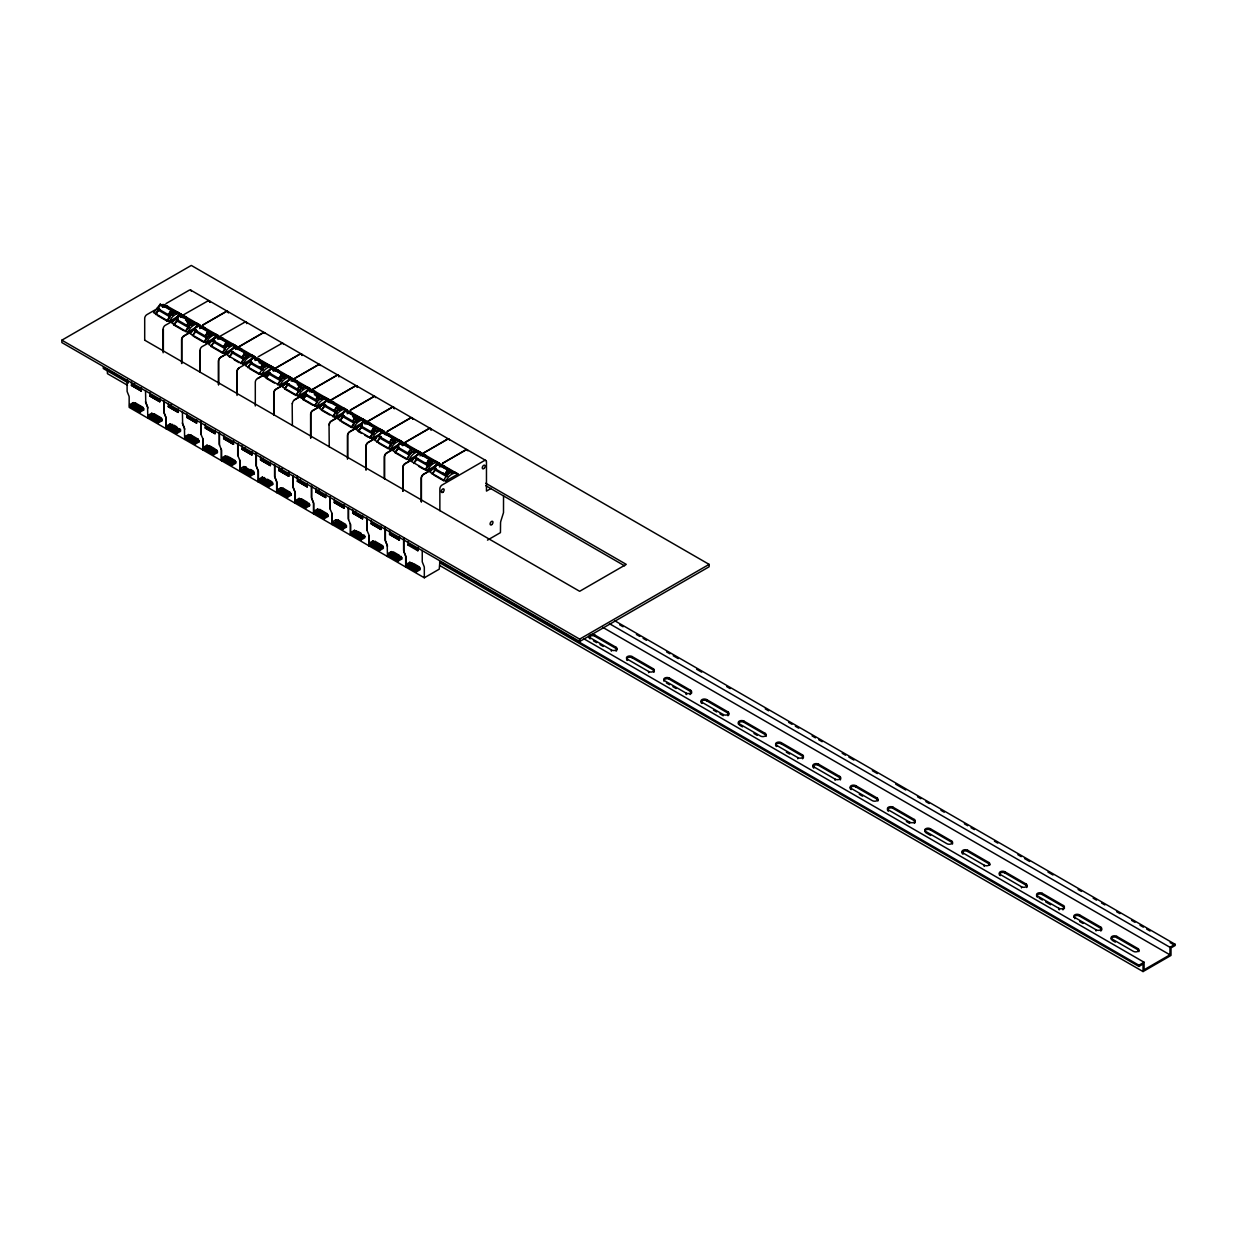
<?xml version="1.0" encoding="UTF-8"?>
<svg xmlns="http://www.w3.org/2000/svg" width="1237" height="1237" viewBox="0 0 1237 1237"><rect width="100%" height="100%" fill="white"/><g stroke="black" fill="none" stroke-linecap="round" stroke-linejoin="round"><path stroke-width="1.5" d="M503.536 495.589L503.505 512.644L500.892 520.947A11.489 6.633 -60 0 0 500.552 522.648L500.444 532.637L487.486 540.121M191.72 324.759L189.663 321.156L178.685 314.816L175.592 318.868L177.355 321.156L188.364 327.465A10.267 5.922 -60 0 1 189.354 326.46M194.023 329.521L205.002 335.861L206.765 338.149L195.786 331.81L194.023 329.521L197.116 325.455L208.094 331.794L210.213 334.407L209.873 335.536M228.582 346.051L226.526 342.433L215.547 336.093L212.455 340.16L214.217 342.448L225.227 348.757M247.013 356.689L244.957 353.086L233.979 346.747L230.886 350.798L232.664 353.086L243.658 359.395A10.267 5.922 -60 0 1 246.751 356.828L248.003 356.426M283.891 377.981L281.835 374.363L270.857 368.023L267.764 372.09L269.527 374.378L280.505 380.718A10.267 5.922 -60 0 1 281.526 379.666M302.323 388.619L300.266 385.001L289.288 378.677L286.195 382.728L287.958 385.016L298.937 391.356A10.267 5.922 -60 0 1 299.957 390.32M320.754 399.257L318.698 395.654L307.719 389.315L304.627 393.381L306.389 395.654L317.368 401.994L315.605 399.706L304.627 393.381M357.632 420.549L355.56 416.931L344.582 410.591L341.489 414.658L343.267 416.946L354.277 423.255L352.468 420.997L341.489 414.658M376.063 431.187L373.991 427.585L363.029 421.245L359.921 425.312L361.699 427.585L372.677 433.924A10.267 5.922 -60 0 1 373.698 432.888M378.367 435.95L389.346 442.289L391.108 444.578L380.13 438.238L378.367 435.95L381.46 431.883L392.438 438.223L394.557 440.836L394.216 441.965A10.267 5.922 -60 0 0 392.129 443.526M412.926 452.479L410.87 448.861L399.891 442.521L396.799 446.588L398.561 448.876L409.571 455.185L407.777 452.928L396.799 446.588M431.419 462.128L431.079 463.257A10.267 5.922 -60 0 0 428.002 465.823L417.008 459.515L415.23 457.226L418.322 453.175L429.301 459.515L431.419 462.128L428.28 460.319M157.238 315.389L166.995 321.017L169.933 316.827L168.124 314.569L157.145 308.229L160.238 304.163L171.216 310.502L173.35 313.131L173.01 314.244A10.267 5.922 -60 0 0 171.958 314.956M169.067 321.558L171.85 317.476A11.442 6.602 -60 0 1 175.283 314.615L176.458 314.028A11.442 6.602 -60 0 1 181.499 314.384L169.067 321.558L153.543 312.59L160.083 305.477L158.15 307.905L159.14 309.126M187.498 332.196L190.282 328.114A11.442 6.602 -60 0 1 193.714 325.254L194.889 324.666A11.442 6.602 -60 0 1 199.93 325.022L187.498 332.196L171.974 323.228L174.757 319.146L179.365 315.698A11.442 6.602 -60 0 1 184.406 316.053L199.93 325.022M205.945 342.835L208.728 338.752A11.442 6.602 -60 0 1 212.161 335.892L213.336 335.32A11.442 6.602 -60 0 1 218.361 335.66L205.945 342.835L190.405 333.866L193.188 329.784L197.796 326.352A11.442 6.602 -60 0 1 202.837 326.692L218.361 335.66M223.449 351.617L222.304 352.947L225.088 348.2A11.442 6.602 -60 0 1 228.52 345.339L229.695 344.767A11.442 6.602 -60 0 1 234.736 345.108L234.736 345.772M224.376 353.488L227.16 349.406A11.442 6.602 -60 0 1 230.592 346.53L231.767 345.958A11.442 6.602 -60 0 1 236.808 346.314L224.376 353.488L208.837 344.52L211.62 340.438L216.228 336.99A11.442 6.602 -60 0 1 221.268 337.345L236.808 346.314M242.808 364.126L245.591 360.044A11.442 6.602 -60 0 1 249.024 357.184L250.199 356.596A11.442 6.602 -60 0 1 255.239 356.952L242.808 364.126L227.268 355.158L230.051 351.076L234.659 347.628A11.442 6.602 -60 0 1 239.7 347.984L255.239 356.952M260.327 372.909L259.167 374.239L261.95 369.492A11.442 6.602 -60 0 1 265.383 366.631L266.558 366.044A11.442 6.602 -60 0 1 271.599 366.399L271.599 367.064M261.239 374.765L264.022 370.683A11.442 6.602 -60 0 1 267.455 367.822L268.63 367.25A11.442 6.602 -60 0 1 273.671 367.59L261.239 374.765L245.715 365.796L248.498 361.714L253.106 358.282A11.442 6.602 -60 0 1 258.131 358.622L273.671 367.59M270.687 369.337L271.537 368.92A11.442 6.602 -60 0 1 276.562 369.275L292.102 378.244L279.67 385.418L264.146 376.45L270.362 369.492M270.099 372.43L266.218 377.641L270.331 373.218M279.67 385.418L282.453 381.321A11.442 6.602 -60 0 1 285.886 378.46L287.061 377.888A11.442 6.602 -60 0 1 292.102 378.244M308.461 387.691A11.442 6.602 -60 0 0 303.436 387.336L302.261 387.908A11.442 6.602 -60 0 0 298.828 390.768L296.045 394.866L297.406 393.799M298.117 396.056L300.9 391.974A11.442 6.602 -60 0 1 304.317 389.114L305.508 388.526A11.442 6.602 -60 0 1 310.533 388.882L298.117 396.056L282.577 387.088L285.36 383.006L289.968 379.558A11.442 6.602 -60 0 1 295.009 379.914L310.533 388.882M308.4 390.196A11.442 6.602 -60 0 1 313.44 390.552L328.98 399.52L316.548 406.695L301.008 397.726L307.565 390.614L305.632 393.057L306.606 394.278M316.548 406.695L319.332 402.613A11.442 6.602 -60 0 1 322.764 399.752L323.939 399.164A11.442 6.602 -60 0 1 328.98 399.52M334.284 415.091L332.908 416.142L335.691 412.06A11.442 6.602 -60 0 1 339.124 409.2L340.299 408.612A11.442 6.602 -60 0 1 345.339 408.968L345.339 409.633M334.98 417.348L337.763 413.251A11.442 6.602 -60 0 1 341.196 410.39L342.371 409.818A11.442 6.602 -60 0 1 347.411 410.174L334.98 417.348L319.44 408.38L322.223 404.283L326.831 400.85A11.442 6.602 -60 0 1 331.872 401.205L347.411 410.174M341.582 421.817L351.339 427.461L354.447 423.41M353.411 427.987L356.194 423.904A11.442 6.602 -60 0 1 359.627 421.044L360.802 420.456A11.442 6.602 -60 0 1 365.843 420.812L353.411 427.987L337.887 419.018L344.427 411.906L342.494 414.333L343.484 415.555M371.842 438.625L374.625 434.543A11.442 6.602 -60 0 1 378.058 431.682L379.233 431.094A11.442 6.602 -60 0 1 384.274 431.45L371.842 438.625L356.318 429.656L359.101 425.574L363.709 422.126A11.442 6.602 -60 0 1 368.734 422.482L384.274 431.45M390.289 449.263L393.072 445.181A11.442 6.602 -60 0 1 396.489 442.32L397.68 441.748A11.442 6.602 -60 0 1 402.705 442.088L390.289 449.263L374.749 440.295L377.532 436.213L382.14 432.78A11.442 6.602 -60 0 1 387.181 433.12L402.705 442.088M408.72 459.917L411.504 455.834A11.442 6.602 -60 0 1 414.936 452.958L416.111 452.386A11.442 6.602 -60 0 1 421.137 452.742L408.72 459.917L393.18 450.948L395.964 446.866L400.572 443.418A11.442 6.602 -60 0 1 405.612 443.774L421.137 452.742M427.152 470.555L429.935 466.473A11.442 6.602 -60 0 1 433.367 463.612L434.543 463.025A11.442 6.602 -60 0 1 439.583 463.38L427.152 470.555L411.612 461.587L414.395 457.504L419.003 454.056A11.442 6.602 -60 0 1 424.044 454.412L439.583 463.38M444.671 479.337L443.511 480.667L446.294 475.92A11.442 6.602 -60 0 1 449.727 473.06L450.902 472.472A11.442 6.602 -60 0 1 455.943 472.828L455.943 473.493M445.583 481.193L448.366 477.111A11.442 6.602 -60 0 1 451.799 474.25L452.974 473.678A11.442 6.602 -60 0 1 458.015 474.018L445.583 481.193L430.043 472.225L432.826 468.143L437.434 464.71A11.442 6.602 -60 0 1 442.475 465.05L458.015 474.018M177.2 313.255L167.443 307.611L168.031 306.606A11.442 6.602 -60 0 0 163.006 306.25M195.632 323.893L185.875 318.265L186.478 317.244A11.442 6.602 -60 0 0 181.437 316.904L180.587 317.306M197.271 324.836L197.858 323.831A11.442 6.602 -60 0 0 192.817 323.475L191.642 324.063A11.442 6.602 -60 0 0 188.225 326.924L185.442 331.671M214.078 334.547L204.306 328.903L204.909 327.898A11.442 6.602 -60 0 0 199.868 327.542M215.702 335.474L216.289 334.469A11.442 6.602 -60 0 0 211.264 334.114L210.089 334.701A11.442 6.602 -60 0 0 206.656 337.562L203.873 342.309L194.101 336.665M230.886 344.242L222.737 339.541L223.34 338.536A11.442 6.602 -60 0 0 218.3 338.18M234.133 346.128L234.736 345.108M250.941 355.823L241.184 350.195L241.772 349.174A11.442 6.602 -60 0 0 236.731 348.834L235.556 349.406M269.372 366.461L259.615 360.833L260.203 359.828A11.442 6.602 -60 0 0 255.178 359.472M287.804 377.115L278.047 371.471L278.634 370.466A11.442 6.602 -60 0 0 273.609 370.11L272.758 370.528M277.598 384.877L280.382 380.13A11.442 6.602 -60 0 1 283.814 377.27L284.989 376.697A11.442 6.602 -60 0 1 290.03 377.038L288.886 377.702M306.25 387.753L296.478 382.109L297.081 381.104A11.442 6.602 -60 0 0 292.04 380.749L291.205 381.166M310.472 391.402A11.442 6.602 -60 0 1 315.512 391.758L314.909 392.763L323.058 397.464M326.305 399.335L326.908 398.329A11.442 6.602 -60 0 0 321.867 397.974L320.692 398.561A11.442 6.602 -60 0 0 317.26 401.422L314.476 406.169M343.113 409.045L333.341 403.401L333.944 402.396A11.442 6.602 -60 0 0 328.903 402.04L328.068 402.458M344.736 409.973L345.339 408.968M361.544 419.683L351.787 414.039L352.375 413.034A11.442 6.602 -60 0 0 347.334 412.679M379.975 430.321L370.219 424.693L370.806 423.672A11.442 6.602 -60 0 0 365.781 423.332L364.93 423.734M369.77 438.099L372.553 433.352A11.442 6.602 -60 0 1 375.986 430.491L377.161 429.904A11.442 6.602 -60 0 1 382.202 430.26L380.826 430.785A10.267 5.922 -60 0 0 379.991 430.522M398.422 440.975L388.65 435.331L389.253 434.326A11.442 6.602 -60 0 0 384.212 433.971M400.046 441.903L400.633 440.898A11.442 6.602 -60 0 0 395.608 440.542L394.417 441.13A11.442 6.602 -60 0 0 391 443.99L388.217 448.737L378.445 443.109M415.215 450.67L407.081 445.969L407.684 444.964A11.442 6.602 -60 0 0 402.643 444.609M418.477 452.556L419.08 451.536A11.442 6.602 -60 0 0 414.039 451.196L412.864 451.768A11.442 6.602 -60 0 0 409.432 454.628L406.648 459.375L408.859 456.422M435.285 462.251L425.513 456.623L426.116 455.603A11.442 6.602 -60 0 0 421.075 455.262L419.9 455.834M425.08 470.029L427.863 465.282A11.442 6.602 -60 0 1 431.296 462.406L432.471 461.834A11.442 6.602 -60 0 1 437.511 462.19L436.135 462.715M453.716 472.89L443.959 467.261L444.547 466.256A11.442 6.602 -60 0 0 439.506 465.901M223.681 351.231L225.443 348.865M242.112 361.869L243.875 359.519M389.578 447.021L391.34 444.655M426.456 468.297L428.218 465.947A10.267 5.922 -60 0 1 431.296 463.365M168.124 314.569L171.216 310.502M178.453 316.1L176.582 318.558L177.571 319.764M188.333 327.496L186.571 325.207L189.663 321.156M205.002 335.861L208.094 331.794M213.46 339.835L215.331 337.376M225.196 348.788L223.433 346.499L226.526 342.433M243.643 359.426L241.864 357.137L244.957 353.086M263.094 369.028A10.267 5.922 -60 0 0 262.105 370.033L251.096 363.74L249.317 361.451L252.41 357.385L263.388 363.724L265.522 366.338L259.028 362.611M250.322 361.127L252.193 358.668M262.074 370.064L260.296 367.791L263.388 363.724M280.536 380.671L278.727 378.429L281.835 374.363M298.967 391.325L297.174 389.067L300.266 385.001M315.605 399.706L318.698 395.654M318.481 396.938L316.61 399.396L317.693 400.773L320.027 398.855L314.337 394.541M336.82 411.596A10.267 5.922 -60 0 0 335.83 412.601L324.836 406.308L323.058 404.02L326.151 399.953L337.129 406.293L339.247 408.906L338.923 410.035M325.934 401.236L324.063 403.695L325.053 404.916M335.815 412.648L334.036 410.359L337.129 406.293M352.468 420.997L355.56 416.931M362.797 422.528L360.926 424.987L361.915 426.193M372.708 433.893L370.899 431.636L373.991 427.585M389.346 442.289L392.438 438.223M397.804 446.263L399.675 443.805M407.777 452.928L410.87 448.861M428.002 465.823L426.208 463.566L429.301 459.515M433.661 467.88L444.64 474.219L446.418 476.492L435.439 470.168L433.661 467.88L436.754 463.813L447.732 470.153L449.851 472.766L446.727 470.957M434.666 467.555L436.537 465.097M444.64 474.219L447.732 470.153M158.738 310.363L155.615 313.781L159.496 308.57M169.902 316.858L158.954 310.487A10.267 5.922 -60 0 1 159.944 309.482M177.386 321.125L174.046 324.419L177.927 319.223M195.786 331.81L195.817 331.763A10.267 5.922 -60 0 1 196.807 330.758M206.996 338.227L204.461 341.969M232.123 352.267L229.34 357.014L233.468 351.926M251.096 363.74L251.126 363.693A10.267 5.922 -60 0 1 252.116 362.688M262.275 370.188L262.306 370.157A10.267 5.922 -60 0 1 263.295 369.152M269.527 374.378L269.558 374.347A10.267 5.922 -60 0 1 270.547 373.327M287.432 384.197L284.649 388.944L296.045 395.531L297.189 394.201L296.633 395.175M287.958 385.016L287.989 384.985A10.267 5.922 -60 0 1 288.979 383.98M298.256 392.577L299.168 391.433A10.267 5.922 -60 0 1 300.158 390.428M305.864 394.835L303.08 399.597L312.853 405.226M306.219 395.5L303.08 399.597M317.584 402.118L314.476 405.504L315.621 405.504M324.295 405.489L321.512 410.236L329.66 414.936M324.836 406.308L324.852 406.262A10.267 5.922 -60 0 1 325.841 405.257M335.119 413.854L336.016 412.756M342.726 416.127L339.943 420.874L344.072 415.787M343.267 416.946L343.298 416.915A10.267 5.922 -60 0 1 344.288 415.91M361.513 427.43L358.39 430.847L362.271 425.652M380.13 438.238L380.161 438.192A10.267 5.922 -60 0 1 381.151 437.187M398.391 448.722L395.252 452.139L399.134 446.928M416.467 458.695L413.684 463.442L417.812 458.355M435.439 470.168L435.47 470.122A10.267 5.922 -60 0 1 436.46 469.117M446.619 476.616L446.65 476.585A10.267 5.922 -60 0 1 447.639 475.58M196.358 329.862L192.477 335.737L196.606 330.635M214.79 340.5L210.909 346.375L222.304 352.947M215.037 341.288L210.909 346.375M243.967 358.189L246.287 356.287L244.74 354.37L242.869 356.813L243.967 358.189L241.2 356.596M251.668 361.792L247.787 367.667L251.9 362.565M262.399 368.842L264.733 366.925L263.172 365.008L261.301 367.466L262.399 368.842L258.255 366.446M280.83 379.481L283.165 377.563L281.603 375.646L279.732 378.105L280.83 379.481L278.062 377.888M288.778 383.857L284.649 388.944M325.64 405.148L321.512 410.236M336.124 411.411L338.459 409.493L336.912 407.576L335.041 410.035L336.124 411.411L333.371 409.818M380.702 436.29L376.821 442.166L380.95 437.063M428.296 464.633L430.631 462.715L429.084 460.798L427.213 463.241L428.296 464.633L425.543 463.025M436.012 468.22L432.115 474.096L436.244 468.993M446.743 475.271L449.062 473.354L447.516 471.436L445.645 473.895L446.743 475.271L442.599 472.874M172.561 313.719L170.227 315.621L169.129 314.244L171 311.786L172.561 313.719L169.794 312.111M190.993 324.357L188.658 326.274L187.56 324.898L189.431 322.44L190.993 324.357L186.849 321.96M209.424 334.995L207.089 336.912L205.991 335.536L207.862 333.078L209.424 334.995L206.656 333.402M227.855 345.633L225.521 347.551L224.438 346.174L226.309 343.716L227.855 345.633L225.103 344.041M301.596 388.217L299.261 390.119L298.163 388.743L300.034 386.284L301.596 388.217L298.828 386.624M356.905 420.147L354.571 422.049L353.473 420.673L355.344 418.214L356.905 420.147L354.138 418.539M375.337 430.785L373.002 432.703L371.904 431.326L373.775 428.868L375.337 430.785L372.569 429.193M393.768 441.423L391.433 443.341L390.335 441.965L392.206 439.506L393.768 441.423L391 439.831M61.85 340.175L191.302 265.429L709.126 564.381L709.126 566.778L579.658 641.524L61.85 342.556L61.85 340.175L579.658 639.127L709.126 564.381M156.419 309.126L146.878 314.646A3.077 1.778 -60 0 0 144.698 318.404L144.698 340.283M165.959 303.622L189.122 290.247A3.077 1.778 -60 0 1 191.287 291.19M166.995 321.017L169.778 316.27A11.442 6.602 -60 0 1 173.211 313.409L174.386 312.837A11.442 6.602 -60 0 1 179.427 313.177L166.887 307.271M178.236 318.048L165.31 325.285A3.077 1.778 -60 0 0 163.129 329.042L163.129 352.761M181.22 316.1L207.77 301.008A3.077 1.778 -60 0 1 209.95 302.261M174.046 325.084L175.19 323.754L174.046 325.084L183.803 330.727M196.235 323.553L185.318 317.909M193.281 330.418L183.741 335.923A3.077 1.778 -60 0 0 181.576 339.696L181.576 363.4M202.837 324.898L226 311.523A3.077 1.778 -60 0 1 228.149 312.466M191.905 331.454L183.957 336.047A3.077 1.778 -60 0 0 181.777 339.804L181.777 363.523M203.038 325.022L226.201 311.647A3.077 1.778 -60 0 1 228.381 312.899M214.666 334.191L203.749 328.563M131.493 382.094L131.493 385.434L134.601 383.64M213.522 340.252L202.172 346.561A3.077 1.778 -60 0 0 200.007 350.334L200.007 372.213M218.083 337.392L244.632 322.285A3.077 1.778 -60 0 1 246.812 323.553M231.474 343.901L222.181 339.201M129.684 404.685L133.302 402.597L143.662 408.566L143.662 410.004L140.044 412.107L129.684 406.123L129.684 404.685L140.044 410.669L143.662 408.566M129.684 406.123L132.096 404.731M132.374 404.808L135.482 403.015L142.935 407.313L139.827 409.107L132.374 404.808L132.374 406.246L135.482 404.453L142.935 408.751M230.159 351.695L220.619 357.215A3.077 1.778 -60 0 0 218.439 360.972L218.439 384.692M236.514 348.03L262.863 332.815A3.077 1.778 -60 0 1 264.965 333.464A3.077 1.778 -60 0 0 263.079 332.939L236.731 348.154M228.768 352.746L220.82 357.323A3.077 1.778 -60 0 0 218.64 361.096L218.64 384.8M251.544 355.483L240.627 349.839M148.115 415.323L151.749 413.235L162.093 419.219L162.093 420.657L158.475 422.745L148.115 416.761L148.115 415.323L158.475 421.307L162.093 419.219M153.914 413.653L150.806 415.446L158.274 419.76L161.367 417.967L153.914 413.653L153.914 415.091L159.882 418.539M168.371 403.386L168.371 406.726L171.479 404.932M248.792 362.456L239.05 367.853A3.077 1.778 -60 0 0 236.87 371.626L236.87 393.505M258.131 356.828L281.51 343.577M259.059 361.158L260.203 360.493L269.975 366.121M166.547 425.976L170.18 423.874L180.54 429.857L180.54 431.296L176.906 433.383L166.547 427.414L166.547 425.976L176.906 431.945L180.54 429.857M172.345 425.729L169.253 427.523L169.253 426.085L172.345 424.291L172.345 425.729L178.314 429.177M267.022 372.986L257.482 378.491A3.077 1.778 -60 0 0 255.301 382.264L255.301 405.968M273.392 369.306L299.741 354.107A3.077 1.778 -60 0 1 301.905 355.359M257.683 378.615L267.238 373.11M273.593 369.43L299.942 354.215A3.077 1.778 -60 0 1 302.122 355.483M264.146 376.45L267.254 374.656M266.805 377.965L267.362 376.976L266.218 378.306L274.351 383.006M288.407 376.775L277.49 371.131M179.813 428.605L176.705 430.399L169.253 426.085M184.993 436.615L188.612 434.527L198.971 440.496L198.971 441.934L195.338 444.037L184.993 438.053L184.993 436.615L195.338 442.599L198.971 440.496M198.245 440.681L190.792 436.383L187.684 438.176L187.684 436.738L190.792 434.945L198.245 439.243L197.518 441.099M287.046 382.712L275.913 389.145A3.077 1.778 -60 0 0 273.733 392.902L273.733 414.797M291.824 379.96L318.172 364.745A3.077 1.778 -60 0 1 320.275 365.394M285.67 383.748L276.129 389.253A3.077 1.778 -60 0 0 273.949 393.026L273.949 414.905M292.025 380.068L318.373 364.869A3.077 1.778 -60 0 1 320.476 365.518M306.838 387.413L295.921 381.769M198.245 439.243L195.137 441.037L187.684 436.738M203.425 447.253L207.043 445.165L217.403 451.149L217.403 452.572L213.785 454.675L203.425 448.691L203.425 447.253L213.785 453.237L217.403 451.149M206.115 448.815L206.115 447.377L208.496 446M208.496 447.438L215.192 450.469M294.344 399.783L305.477 393.351M310.255 390.598L336.603 375.383A3.077 1.778 -60 0 1 338.783 376.636M305.694 393.474L294.561 399.907A3.077 1.778 -60 0 0 292.38 403.664M310.456 390.722L336.804 375.507A3.077 1.778 -60 0 1 338.984 376.759M301.008 397.726L304.116 395.933M325.269 398.051L314.136 392.284A10.267 5.922 -60 0 0 311.384 392.083M216.676 449.881L213.568 451.675L206.115 447.377M221.856 457.906L225.474 455.804L235.834 461.788L235.834 463.226L232.216 465.313L221.856 459.329L221.856 457.906L232.216 463.875L235.834 461.788M221.856 459.329L224.268 457.937M227.654 457.659L224.546 459.453L224.546 458.015L227.654 456.221L227.654 457.659L235.107 461.973M251.946 451.629L251.946 454.984L242.096 449.294L244.941 447.655M323.924 404.004L312.775 410.421A3.077 1.778 -60 0 0 310.611 414.194L310.611 437.898M328.686 401.236L355.034 386.037A3.077 1.778 -60 0 1 357.215 387.289M324.125 404.112L312.992 410.545A3.077 1.778 -60 0 0 310.812 414.318L310.812 438.022M328.903 401.36L355.251 386.145A3.077 1.778 -60 0 1 357.416 387.413M343.716 408.689L332.799 403.061M224.546 458.015L231.999 462.329L234.381 460.953M240.287 468.545L243.921 466.457L254.265 472.426L254.265 473.864L250.647 475.951L240.287 469.983L240.287 468.545L250.647 474.529L254.265 472.426M245.359 468.73L253.539 472.611M270.377 462.267L270.377 465.622L260.543 459.948L263.388 458.293M340.763 415.555L331.222 421.075A3.077 1.778 -60 0 0 329.042 424.832L329.243 446.835M350.303 410.05L373.466 396.675A3.077 1.778 -60 0 1 375.631 397.618M340.964 415.678L331.423 421.183A3.077 1.778 -60 0 0 329.243 424.956M350.519 410.174L373.682 396.799M351.339 427.461L354.122 422.698A11.442 6.602 -60 0 1 357.555 419.838L358.73 419.266A11.442 6.602 -60 0 1 363.771 419.621L351.231 413.699M258.719 479.183L262.352 477.095L272.697 483.079L272.697 484.502L269.078 486.605L258.719 480.621L258.719 479.183L269.078 485.167L272.697 483.079M271.985 483.25L264.517 478.951L261.409 480.745L261.409 479.307L263.79 477.93M278.974 467.23L278.974 470.586L282.082 468.792M362.379 424.368L349.654 431.713A3.077 1.778 -60 0 0 347.473 435.47L347.473 459.19M365.564 422.528L391.913 407.313A3.077 1.778 -60 0 1 393.783 407.483M360.988 425.404L349.855 431.837A3.077 1.778 -60 0 0 347.69 435.594L347.69 457.489M365.765 422.652L392.114 407.437A3.077 1.778 -60 0 1 394.294 408.689M358.39 431.512L359.534 430.182L358.39 431.512L361.637 433.398M380.579 429.981L369.662 424.337M277.15 489.837L280.784 487.734L291.143 493.718L291.143 495.156L287.51 497.243L277.15 491.259L277.15 489.837L287.51 495.805L291.143 493.718M282.964 488.151L279.856 489.945L287.309 494.259L290.417 492.465L282.964 488.151L282.964 489.589L290.417 493.888L289.69 494.321M279.856 491.383L282.964 489.589M297.406 476.199L297.406 481.224L300.514 479.43M376.033 437.759L368.085 442.351A3.077 1.778 -60 0 0 365.905 446.124L365.905 469.828M387.166 431.326L410.344 417.951A3.077 1.778 -60 0 1 412.447 418.601M376.249 437.883L368.286 442.475A3.077 1.778 -60 0 0 366.121 446.248L366.121 469.952M387.382 431.45L410.545 418.075A3.077 1.778 -60 0 1 412.725 419.328M399.01 440.619L388.093 434.991M295.597 500.475L299.215 498.387L309.575 504.356L309.575 505.794L305.941 507.881L295.597 501.913L295.597 500.475L305.941 506.459L309.575 504.356M389.361 447.407L388.805 448.397M295.597 501.913L299.215 499.81L299.215 498.387M298.287 502.021L298.287 500.598L301.395 498.805L307.364 502.237M307.364 503.675L300.668 500.645L309.575 505.794M315.837 488.522L315.837 491.862L318.945 490.068M397.649 446.572L386.516 452.989A3.077 1.778 -60 0 0 384.351 456.762L384.351 478.642M402.427 443.82L428.775 428.605A3.077 1.778 -60 0 1 430.955 429.857M397.866 446.681L386.733 453.113A3.077 1.778 -60 0 0 384.552 456.886L384.552 478.765M405.813 442.104L428.976 428.729A3.077 1.778 -60 0 1 431.156 429.981M395.252 452.804L396.412 451.474L395.252 452.804L406.648 459.375M415.818 450.33L406.525 445.629M308.848 503.103L305.74 504.897L298.287 500.598M314.028 511.113L317.646 509.025L328.006 515.009L328.006 516.432L324.388 518.535L314.028 512.551L314.028 511.113L324.388 517.097L328.006 515.009M316.718 511.237L319.826 509.443L327.279 513.742L324.171 515.535L316.718 511.237L316.718 512.675L319.826 510.881L327.279 515.18M414.503 458.123L404.947 463.643A3.077 1.778 -60 0 0 402.783 467.4L402.783 491.12M420.858 454.458L447.206 439.243A3.077 1.778 -60 0 1 449.217 439.63M413.112 459.174L405.164 463.767A3.077 1.778 -60 0 0 402.984 467.524L402.984 491.228M421.075 454.582L447.407 439.367A3.077 1.778 -60 0 1 449.418 439.753M435.872 461.911L424.956 456.267M332.459 521.751L336.077 519.664L346.437 525.648L346.437 527.086L342.819 529.173L332.459 523.189L332.459 521.751L342.819 527.735L346.437 525.648M338.258 520.081L335.15 521.875L342.603 526.189L345.711 524.395L338.258 520.081L338.258 521.519L344.226 524.967M352.7 509.814L352.7 513.154L355.808 511.36M432.935 468.777L423.394 474.281A3.077 1.778 -60 0 0 421.214 478.054L421.214 501.758M442.475 463.257L465.638 449.881A3.077 1.778 -60 0 1 467.802 450.825M433.136 468.885L423.595 474.405A3.077 1.778 -60 0 0 421.415 478.162L421.415 501.882M442.676 463.38L465.854 450.005M443.403 467.586L444.547 466.921L454.319 472.549M350.891 532.405L354.524 530.302L364.869 536.286L364.869 537.724L361.25 539.811L350.891 533.843L350.891 532.405L361.25 538.373L364.869 536.286M356.689 532.157L353.581 533.951L353.581 532.513L356.689 530.719L356.689 532.157L362.657 535.606M364.157 535.033L361.049 536.827L353.581 532.513M369.322 543.043L372.955 540.956L383.315 546.924L383.315 548.362L379.682 550.465L369.322 544.481L369.322 543.043L379.682 549.027L383.315 546.924M372.028 543.167L375.136 541.373L382.589 545.672L382.589 547.11L375.136 542.811L372.028 544.605L372.028 543.167L379.481 547.465L382.589 545.672M491.244 488.321L486.466 491.089L486.466 461.911A3.077 1.778 -60 0 0 484.285 460.643L442.026 485.043A3.077 1.778 -60 0 0 439.862 488.816L439.862 510.695M387.769 553.681L391.387 551.594L401.747 557.578L401.747 559.016L398.113 561.103L387.769 555.119L387.769 553.681L398.113 559.665L401.747 557.578M390.459 555.243L390.459 553.805L392.84 552.429M392.84 553.867L399.52 556.897M401.02 556.325L397.912 558.119L390.459 553.805M406.2 564.335L409.818 562.232L420.178 568.216L420.178 569.654L416.56 571.741L406.2 565.757L406.2 564.335L416.56 570.303L420.178 568.216M411.998 564.087L408.89 565.881L408.89 564.443L411.998 562.649L411.998 564.087L419.451 568.402M408.89 564.443L416.343 568.757L419.451 566.963L413.483 563.515M127.102 379.836L127.102 390.938A3.278 1.886 -60 0 0 127.241 391.789L128.957 396.072A4.809 2.783 -60 0 1 129.158 397.324L129.158 407.375L424.322 577.787L439.243 569.159L439.862 561.644M439.568 561.474L1138.906 965.231L1144.086 962.247L1144.086 969.777L1169.97 954.825L1169.97 947.295L609.501 623.711M1169.97 947.295L1175.15 944.31L1175.15 945.516L1171.006 947.898L1171.006 955.428L1143.05 971.571L440.357 565.881M439.568 562.68L1138.906 966.437L1143.05 964.04L1143.05 971.571M173.489 314.229L173.211 314.368A10.267 5.922 -60 0 0 172.159 315.064M191.921 324.883L192.709 324.496A10.267 5.922 -60 0 1 193.745 324.156M211.14 335.134L210.089 335.66A10.267 5.922 -60 0 0 207.986 337.222M284.093 378.089L284.881 377.702M302.044 388.758L303.312 388.356M339.402 410.019L340.175 409.633A10.267 5.922 -60 0 1 341.211 409.308M357.833 420.657L357.354 420.688A10.267 5.922 -60 0 0 355.266 422.234M395.484 441.563L394.417 442.088A10.267 5.922 -60 0 0 392.33 443.65M431.574 463.241L432.347 462.854M167.598 320.677L168.155 320.352M351.942 427.105L352.499 426.796M190.668 290.092L485.816 460.504M485.739 483.25L626.262 564.381L579.658 591.301L144.698 340.175M485.739 485.646L624.592 565.819M181.499 314.384L165.959 305.415A11.442 6.602 -60 0 0 160.934 305.06M365.843 420.812L350.303 411.844A11.442 6.602 -60 0 0 345.262 411.488M185.504 320.151L191.781 323.769M207.074 332.598L210.213 334.407M225.505 343.252L228.644 345.061M243.936 353.89L247.075 355.699M280.814 375.167L283.953 376.991M297.282 384.692L302.385 387.629M352.576 416.622L357.679 419.559M391.418 439.027L394.557 440.836M243.534 354.694L246.287 356.287M261.966 365.332L264.733 366.925M280.397 375.971L283.165 377.563M317.275 397.263L320.027 398.855M335.706 407.901L338.459 409.493M427.878 461.123L430.631 462.715M446.31 471.761L449.062 473.354M175.592 318.868L186.571 325.207M212.455 340.16L223.433 346.499M230.886 350.798L241.864 357.137M249.317 361.451L260.296 367.791M267.764 372.09L278.727 378.429M286.195 382.728L297.174 389.067M323.058 404.02L334.036 410.359M359.921 425.312L370.899 431.636M415.23 457.226L426.208 463.566M234.226 359.843L239.112 362.657M249.41 368.595L259.167 374.239M364.9 435.285L368.147 437.156M418.57 466.272L423.456 469.086M433.754 475.023L443.511 480.667M614.665 620.711L1175.15 944.31M619.691 624.824L623.046 626.757M636.421 634.473L639.776 636.406M643.116 638.338L646.456 640.271M666.542 651.868L669.882 653.801M673.237 655.734L678.247 658.625M696.647 669.248L701.673 672.155M726.768 686.643L730.108 688.576M765.255 708.863L768.594 710.796M788.665 722.377L792.02 724.31M795.36 726.243L798.715 728.176M812.091 735.907L815.446 737.84M818.786 739.772L822.126 741.705M842.211 753.287L845.551 755.219M848.907 757.152L853.917 760.044M872.332 770.682L877.342 773.573M895.743 784.196L905.793 789.995M917.498 796.752L920.838 798.685M925.864 801.591L929.203 803.524M940.924 810.281L944.264 812.214M964.35 823.796L967.69 825.728M971.03 827.661L974.385 829.594M994.455 841.191L997.811 843.124M1017.881 854.721L1021.221 856.638M1024.576 858.571L1029.586 861.478M1048.002 872.1L1053.012 874.992M1078.107 889.48L1081.463 891.413M1093.168 898.186L1096.523 900.119M1101.533 903.01L1104.888 904.943M1116.594 911.7L1119.933 913.633M1131.654 920.39L1134.994 922.323M1140.019 925.23L1143.359 927.162M1146.714 929.095L1150.054 931.028M1170.125 942.609L1173.48 944.542M602.806 627.375L1169.97 954.825M594.811 635.029L616.041 647.276A3.294 1.902 0 0 1 616.041 649.966A3.294 1.902 0 0 1 611.387 649.966L590.157 637.72A3.294 1.902 0 0 1 590.157 635.029A3.294 1.902 0 0 1 594.811 635.029L594.811 636.22L616.041 648.482A3.294 1.902 0 0 1 617.016 649.827M632.107 656.553L653.337 668.8A3.294 1.902 0 0 1 653.337 671.49A3.294 1.902 0 0 1 648.667 671.49L627.437 659.244A3.294 1.902 0 0 1 627.437 656.553A3.294 1.902 0 0 1 632.107 656.553L632.107 657.744L653.337 670.006A3.294 1.902 0 0 1 653.847 672.294M669.387 678.077L690.617 690.323A3.294 1.902 0 0 1 690.617 693.014A3.294 1.902 0 0 1 685.947 693.014L664.717 680.767A3.294 1.902 0 0 1 664.717 678.077A3.294 1.902 0 0 1 669.387 678.077L669.387 679.268L690.617 691.529A3.294 1.902 0 0 1 691.468 693.369M706.667 699.601L727.897 711.847A3.294 1.902 0 0 1 727.897 714.538A3.294 1.902 0 0 1 723.228 714.538L701.997 702.291A3.294 1.902 0 0 1 701.997 699.601A3.294 1.902 0 0 1 706.667 699.601L706.667 700.791L727.897 713.053A3.294 1.902 0 0 1 727.897 715.744M743.947 721.125L765.177 733.371A3.294 1.902 0 0 1 765.177 736.061A3.294 1.902 0 0 1 760.523 736.061L739.278 723.815A3.294 1.902 0 0 1 739.278 721.125A3.294 1.902 0 0 1 743.947 721.125L743.947 722.315L765.177 734.577A3.294 1.902 0 0 1 766.028 736.417M781.227 742.648L802.457 754.895A3.294 1.902 0 0 1 802.457 757.601A3.294 1.902 0 0 1 797.803 757.601L776.573 745.339A3.294 1.902 0 0 1 776.573 742.648A3.294 1.902 0 0 1 781.227 742.648L781.227 743.839L802.457 756.101A3.294 1.902 0 0 1 802.457 758.791M818.507 764.172L839.737 776.434A3.294 1.902 0 0 1 839.737 779.124A3.294 1.902 0 0 1 835.083 779.124L813.853 766.863A3.294 1.902 0 0 1 813.853 764.172A3.294 1.902 0 0 1 818.507 764.172L818.507 765.363L839.737 777.625A3.294 1.902 0 0 1 840.588 778.475M855.788 785.696L877.018 797.958A3.294 1.902 0 0 1 877.018 800.648A3.294 1.902 0 0 1 872.363 800.648L851.133 788.386A3.294 1.902 0 0 1 851.133 785.696A3.294 1.902 0 0 1 855.788 785.696L855.788 786.887L877.018 799.148A3.294 1.902 0 0 1 877.883 800.988M893.068 807.22L914.298 819.482A3.294 1.902 0 0 1 914.298 822.172A3.294 1.902 0 0 1 909.643 822.172L888.413 809.91A3.294 1.902 0 0 1 888.413 807.22A3.294 1.902 0 0 1 893.068 807.22L893.068 808.41L914.298 820.672A3.294 1.902 0 0 1 915.272 822.017M930.363 828.744L951.593 841.005A3.294 1.902 0 0 1 951.593 843.696A3.294 1.902 0 0 1 946.923 843.696L925.693 831.434A3.294 1.902 0 0 1 925.693 828.744A3.294 1.902 0 0 1 930.363 828.744L930.363 829.934L951.593 842.196A3.294 1.902 0 0 1 952.444 844.036M967.643 850.267L988.873 862.529A3.294 1.902 0 0 1 988.873 865.22A3.294 1.902 0 0 1 984.204 865.22L962.974 852.958A3.294 1.902 0 0 1 962.974 850.267A3.294 1.902 0 0 1 967.643 850.267L967.643 851.458L988.873 863.72A3.294 1.902 0 0 1 989.832 865.065M1004.923 871.791L1026.153 884.053A3.294 1.902 0 0 1 1026.153 886.743A3.294 1.902 0 0 1 1021.484 886.743L1000.254 874.482A3.294 1.902 0 0 1 1000.254 871.791A3.294 1.902 0 0 1 1004.923 871.791L1004.923 872.982L1026.153 885.244A3.294 1.902 0 0 1 1026.679 887.547M1042.203 893.315L1063.433 905.577A3.294 1.902 0 0 1 1063.433 908.267A3.294 1.902 0 0 1 1058.779 908.267L1037.534 896.005A3.294 1.902 0 0 1 1037.534 893.315A3.294 1.902 0 0 1 1042.203 893.315L1042.203 894.506L1063.433 906.767A3.294 1.902 0 0 1 1064.284 908.607M1079.484 914.839L1100.714 927.101A3.294 1.902 0 0 1 1100.714 929.791A3.294 1.902 0 0 1 1096.059 929.791L1074.829 917.529A3.294 1.902 0 0 1 1074.829 914.839A3.294 1.902 0 0 1 1079.484 914.839L1079.484 916.045L1100.714 928.291A3.294 1.902 0 0 1 1101.688 929.636M1116.764 936.363L1137.994 948.624A3.294 1.902 0 0 1 1137.994 951.315A3.294 1.902 0 0 1 1133.339 951.315L1112.109 939.053A3.294 1.902 0 0 1 1112.109 936.363A3.294 1.902 0 0 1 1116.764 936.363L1116.764 937.569L1137.994 949.815A3.294 1.902 0 0 1 1138.844 951.655M593.42 640.797L596.682 642.683M599.96 644.57L603.223 646.456M666.356 682.901L669.619 684.788M672.882 686.674L676.16 688.561M713.44 710.084L716.702 711.971M719.965 713.857L723.228 715.744L723.228 714.538M742.556 726.892L739.278 725.006L739.278 723.815M753.982 733.495L757.245 735.381M786.361 752.189L789.639 754.075M859.298 794.293L862.56 796.18M906.381 821.476L909.643 823.363L909.643 822.172M925.693 832.625L930.595 835.454M1039.173 898.139L1042.435 900.026M1045.713 901.912L1050.6 904.742M1079.715 921.565L1082.993 923.436M1112.109 940.259L1115.372 942.146M583.601 638.648L1144.086 962.247M128.37 381.8L103.274 367.312L103.274 368.518L128.37 383.006M131.493 385.434L141.327 391.124A3 1.732 60 0 0 139.286 388.356L133.55 385.047A3 1.732 60 0 0 131.493 385.434L141.343 391.124L141.327 387.769M168.371 406.726L178.205 412.4A3 1.732 60 0 0 176.149 409.648L170.412 406.324A3 1.732 60 0 0 168.371 406.726L178.205 412.4L178.205 409.06M242.096 449.294L251.946 454.969A3 1.732 60 0 0 249.889 452.216L244.153 448.907A3 1.732 60 0 0 242.096 449.294L242.096 445.954M260.543 459.948L270.377 465.622A3 1.732 60 0 0 268.321 462.854L262.584 459.545A3 1.732 60 0 0 260.543 459.948L260.543 456.592M278.974 470.586L288.809 476.26A3 1.732 60 0 0 286.768 473.493L281.015 470.184A3 1.732 60 0 0 278.974 470.586L288.809 476.26L288.809 471.235M297.406 481.224L307.24 486.914A3 1.732 60 0 0 305.199 484.146L299.462 480.837A3 1.732 60 0 0 297.406 481.224L307.24 486.899L307.24 483.559M315.837 491.862L325.671 497.552A3 1.732 60 0 0 323.63 494.785L317.894 491.476A3 1.732 60 0 0 315.837 491.862L325.687 497.552L325.671 494.197M352.7 513.154L362.549 518.829A3 1.732 60 0 0 360.493 516.076L354.756 512.752A3 1.732 60 0 0 352.7 513.154L362.549 518.829L362.549 515.489M408.009 541.729L408.009 545.084L417.843 550.759L417.843 547.419M127.488 385.248L107.418 373.651L107.418 369.894M173.845 425.157L176.829 426.889M215.192 449.031L209.223 445.583L209.223 447.021M229.139 457.087L235.107 460.535M250.57 469.457L253.539 471.173L250.431 472.967L242.978 468.668L246.086 466.875L246.086 468.297M267.501 479.229L271.985 481.812L268.877 483.605L261.409 479.307M358.189 531.585L361.173 533.317M399.52 555.459L393.567 552.011L393.567 553.449M134.756 404.87L143.662 410.004M162.093 420.657L151.749 414.673L151.749 413.235M171.634 426.147L179.087 430.461M198.971 441.934L188.612 435.95L188.612 434.527M217.403 452.572L207.043 446.603L207.043 445.165M234.381 462.391L225.474 457.242L225.474 455.804M243.921 467.88L254.265 473.864M269.759 482.817L262.352 478.533L262.352 477.095M271.259 483.667L272.697 484.502M291.143 495.156L280.784 489.172L280.784 487.734M319.1 511.298L328.006 516.432M346.437 527.086L336.077 521.102L336.077 519.664M355.962 532.575L363.431 536.889M381.862 547.527L372.955 542.394L372.955 540.956M401.747 559.016L391.387 553.032L391.387 551.594M418.724 568.819L409.818 563.67L409.818 562.232M443.959 467.261L443.171 466.782A10.267 5.922 -60 0 0 439.398 466.921M425.513 456.623L424.739 456.128A10.267 5.922 -60 0 0 421.987 455.943M407.081 445.969L406.308 445.49A10.267 5.922 -60 0 0 402.52 445.629M388.65 435.331L387.877 434.852A10.267 5.922 -60 0 0 385.124 434.651M370.219 424.693L369.446 424.214A10.267 5.922 -60 0 0 366.693 424.013M351.787 414.039L350.999 413.56A10.267 5.922 -60 0 0 347.226 413.699M333.341 403.401L332.567 402.922A10.267 5.922 -60 0 0 329.815 402.736M325.748 398.994L325.532 398.855A10.267 5.922 -60 0 0 324.697 398.592M296.478 382.109L295.705 381.63A10.267 5.922 -60 0 0 292.953 381.444M278.047 371.471L277.274 370.992A10.267 5.922 -60 0 0 273.485 371.131M259.615 360.833L258.827 360.354A10.267 5.922 -60 0 0 255.054 360.493M241.184 350.195L240.395 349.7A10.267 5.922 -60 0 0 237.643 349.514M222.737 339.541L221.964 339.062A10.267 5.922 -60 0 0 218.176 339.201M204.306 328.903L203.533 328.423A10.267 5.922 -60 0 0 199.745 328.563M185.875 318.265L185.102 317.785A10.267 5.922 -60 0 0 182.349 317.584M167.443 307.611L166.655 307.132A10.267 5.922 -60 0 0 162.882 307.271M399.891 442.521L402.01 445.15M379.357 435.625L380.347 436.847M363.029 421.245L365.147 423.858M307.719 389.315L309.838 391.928M215.547 336.093L217.666 338.722M195.013 329.197L196.111 330.573M178.685 314.816L180.803 317.43M160.238 304.163L162.372 306.791M157.145 308.229L158.924 310.518M403.757 551.424L405.458 555.722A4.809 2.783 -60 0 1 405.674 556.975L405.674 567.025M348.447 519.509L350.365 523.9A4.809 2.783 -60 0 1 350.581 525.153L350.581 535.219M311.786 498.341L313.502 502.624A4.809 2.783 -60 0 1 313.719 503.876L313.719 513.927M256.492 466.411L258.193 470.694A4.809 2.783 -60 0 1 258.409 471.946L258.409 481.997M219.413 444.995L221.33 449.402A4.809 2.783 -60 0 1 221.547 450.655L221.547 460.705M164.32 413.189L166.021 417.472A4.809 2.783 -60 0 1 166.237 418.724L166.237 428.775M1138.906 965.231L1138.906 966.437M1137.994 948.624L1137.994 949.815M1100.714 927.101L1100.714 928.291M1096.059 929.791L1096.059 930.982M1074.829 917.529L1074.829 918.735M1063.433 905.577L1063.433 906.767M1058.779 908.267L1058.779 909.458A3.294 1.902 0 0 0 1059.46 909.767M1037.534 896.005L1037.534 897.212A3.294 1.902 0 0 1 1037.023 896.81M1026.153 884.053L1026.153 885.244M1021.484 886.743L1021.484 887.934M1000.254 874.482L1000.254 875.672M988.873 862.529L988.873 863.72M984.204 865.22L984.204 866.41M962.974 852.958L962.974 854.148A3.294 1.902 0 0 1 962.974 851.458A3.294 1.902 0 0 1 967.643 851.458M951.593 841.005L951.593 842.196M914.298 819.482L914.298 820.672M888.413 809.91L888.413 811.101M877.018 797.958L877.018 799.148M851.133 788.386L851.133 789.577A3.294 1.902 0 0 1 851.133 786.887A3.294 1.902 0 0 1 855.788 786.887M839.737 776.434L839.737 777.625M835.083 779.124L835.083 780.315M813.853 766.863L813.853 768.053M802.457 754.895L802.457 756.101M797.803 757.601L797.803 758.791M776.573 745.339L776.573 746.529A3.294 1.902 0 0 1 776.047 746.143M765.177 733.371L765.177 734.577M727.897 711.847L727.897 713.053M701.997 702.291L701.997 703.482M690.617 690.323L690.617 691.529M685.947 693.014L685.947 694.22A3.294 1.902 0 0 0 686.628 694.514M653.337 668.8L653.337 670.006M648.667 671.49L648.667 672.696M627.437 659.244L627.437 660.434M616.041 647.276L616.041 648.482M611.387 649.966L611.387 651.172M590.157 637.72L590.157 638.91A3.294 1.902 0 0 1 589.307 638.06M579.658 639.127L579.658 641.524M424.322 577.787L424.322 567.737A4.809 2.783 -60 0 0 424.105 566.484L422.389 562.201A3.278 1.886 -60 0 1 422.25 561.412L422.25 550.295M416.56 570.303L416.56 571.741M416.343 568.757L416.343 570.195M405.891 567.134L405.891 557.083A4.809 2.783 -60 0 0 405.674 555.83L403.958 551.547A3.278 1.886 -60 0 1 403.819 550.697M403.819 537.801L403.819 550.774M403.602 539.487L403.602 550.573M399.412 536.781L399.412 540.121L389.578 534.446L389.578 531.09M398.113 559.665L398.113 561.103M387.459 556.495L387.243 546.321A4.809 2.783 -60 0 0 387.026 545.069L385.325 540.785A3.278 1.886 -60 0 1 385.171 539.935L385.171 526.993M385.387 529.019L385.387 540.136A3.278 1.886 -60 0 0 385.527 540.909L387.243 545.192A4.809 2.783 -60 0 1 387.459 546.445M380.981 526.127L380.981 529.482L371.146 523.792L371.146 520.452M379.682 549.027L379.682 550.465M375.136 541.373L375.136 542.811M370.93 437.434L369.77 437.434L372.909 434.017A10.267 5.922 -60 0 1 373.899 433.012M369.013 545.857L369.013 535.807A4.809 2.783 -60 0 0 368.796 534.554L366.879 530.147A3.278 1.886 -60 0 1 366.74 529.297L366.74 518.195M368.812 535.683L368.812 545.733M366.941 518.365L366.941 529.498A3.278 1.886 -60 0 0 367.095 530.271M361.25 538.373L361.25 539.811M354.524 530.302L354.524 531.74M350.38 535.095L350.38 525.045A4.809 2.783 -60 0 0 350.164 523.792M348.509 507.727L348.509 518.844A3.278 1.886 -60 0 0 348.664 519.617M348.308 507.557L348.308 518.643M344.118 504.851L344.118 508.191L334.268 502.516L334.268 499.16M342.819 527.735L342.819 529.173M334.067 416.142L332.908 416.807M332.15 524.565L332.15 514.515A4.809 2.783 -60 0 0 331.933 513.262L330.016 508.855A3.278 1.886 -60 0 1 329.877 508.005L329.877 496.918M331.949 524.442L331.949 514.391A4.809 2.783 -60 0 0 331.732 513.139M330.078 497.088L330.078 508.206A3.278 1.886 -60 0 0 330.233 508.979M324.388 517.097L324.388 518.535M324.171 515.535L324.171 516.973M319.826 509.443L319.826 510.881M317.646 509.025L317.646 510.464M313.502 513.803L313.502 503.753A4.809 2.783 -60 0 0 313.286 502.5L311.585 498.217A3.278 1.886 -60 0 1 311.43 497.367L311.43 486.265M311.647 486.435L311.647 497.568M305.941 506.459L305.941 507.881M301.395 498.805L301.395 500.227M295.287 503.289L295.287 493.238A4.809 2.783 -60 0 0 295.071 491.986L293.355 487.687A3.278 1.886 -60 0 1 293.215 486.914L293.215 475.797M295.071 503.165L295.071 493.115A4.809 2.783 -60 0 0 294.854 491.862L293.154 487.579A3.278 1.886 -60 0 1 292.999 486.713L292.999 475.627M292.179 403.556L292.38 425.559M287.51 495.805L287.51 497.243M278.758 384.212L277.598 384.212L280.737 380.795A10.267 5.922 -60 0 1 281.727 379.79M276.841 492.635L276.841 482.585A4.809 2.783 -60 0 0 276.624 481.332L274.923 477.049A3.278 1.886 -60 0 1 274.784 476.276L274.769 465.158M276.64 492.527L276.64 482.461A4.809 2.783 -60 0 0 276.423 481.224L274.722 476.925A3.278 1.886 -60 0 1 274.568 476.075L274.568 464.988M269.078 485.167L269.078 486.605M264.517 477.513L264.517 478.951M258.208 481.873L258.208 471.823A4.809 2.783 -60 0 0 257.992 470.57L256.275 466.287A3.278 1.886 -60 0 1 256.136 465.437L256.136 452.495M256.337 452.665L256.337 465.638M253.168 356.426L253.168 355.761A11.442 6.602 -60 0 0 248.127 355.406L246.952 355.978A11.442 6.602 -60 0 0 243.519 358.854L240.736 363.601M250.647 474.529L250.647 475.951M239.978 471.359L239.978 461.308A4.809 2.783 -60 0 0 239.762 460.056L237.844 455.649A3.278 1.886 -60 0 1 237.705 454.799L237.705 443.696M239.777 471.235L239.777 461.185A4.809 2.783 -60 0 0 239.561 459.932M237.906 443.867L237.906 454.984A3.278 1.886 -60 0 0 238.061 455.757M237.071 395.453L237.071 371.734A3.077 1.778 -60 0 1 239.251 367.977M233.499 440.99L233.499 444.33L223.665 438.656L223.665 435.3M232.216 463.875L232.216 465.313M231.999 462.329L231.999 463.767M221.33 460.597L221.33 450.546A4.809 2.783 -60 0 0 221.114 449.294M219.475 433.228L219.475 444.346A3.278 1.886 -60 0 0 219.614 445.119M219.258 433.058L219.258 444.145M215.068 430.337L215.068 433.692L205.234 428.017L205.234 424.662M213.785 453.237L213.785 454.675M203.115 450.067L203.115 440.016A4.809 2.783 -60 0 0 202.899 438.764L200.982 434.357A3.278 1.886 -60 0 1 200.827 433.507L200.827 420.565M202.899 449.943L202.899 439.893A4.809 2.783 -60 0 0 202.682 438.64M201.043 422.59L201.043 433.708A3.278 1.886 -60 0 0 201.183 434.481M200.208 350.458L200.208 372.337M196.637 419.699L196.637 423.054L186.802 417.364L186.802 414.024M195.338 442.599L195.338 444.037M190.792 434.945L190.792 436.383M186.586 331.006L185.442 331.006L188.565 327.589A10.267 5.922 -60 0 1 189.555 326.568M184.669 439.429L184.468 429.254A4.809 2.783 -60 0 0 184.251 428.002L182.55 423.719A3.278 1.886 -60 0 1 182.396 422.868M182.396 411.766L182.612 423.069A3.278 1.886 -60 0 0 182.751 423.843L184.468 428.126A4.809 2.783 -60 0 1 184.669 429.378M176.906 431.945L176.906 433.383M170.18 423.874L170.18 425.312M166.036 428.667L166.036 418.616A4.809 2.783 -60 0 0 165.82 417.364L164.104 413.081A3.278 1.886 -60 0 1 163.964 412.215L163.964 401.128M164.165 401.298L164.165 412.416M163.346 329.166L163.346 351.045M159.774 398.422L159.774 401.762L149.924 396.087L149.924 392.732M158.475 421.307L158.475 422.745M147.806 418.137L147.605 407.963A4.809 2.783 -60 0 0 147.389 406.71L145.672 402.427A3.278 1.886 -60 0 1 145.533 401.577M145.533 390.49L145.734 401.778A3.278 1.886 -60 0 0 145.889 402.551L147.59 406.834A4.809 2.783 -60 0 1 147.806 408.086M140.044 410.669L140.044 412.107M135.482 403.015L135.482 404.453M133.302 402.597L133.302 404.035M451.814 473.168A10.267 5.922 -60 0 1 453.732 473.091M408.009 545.084A3 1.732 60 0 1 410.065 544.682L415.802 548.006A3 1.732 60 0 1 417.859 550.759M413.916 452.216A10.267 5.922 -60 0 1 414.952 451.876M377.053 430.924A10.267 5.922 -60 0 1 378.074 430.584M394 407.963A3.077 1.778 -60 0 1 394.077 408.566M355.467 422.358A10.267 5.922 -60 0 1 357.555 420.796M359.642 419.946A10.267 5.922 -60 0 1 361.56 419.884M336.047 412.725A10.267 5.922 -60 0 1 337.036 411.72M321.744 398.994A10.267 5.922 -60 0 1 323.769 398.53M267.47 366.74A10.267 5.922 -60 0 1 269.388 366.662M281.294 343.453A3.077 1.778 -60 0 1 283.459 344.396M244.864 358.498A10.267 5.922 -60 0 1 246.952 356.936M229.572 345.772A10.267 5.922 -60 0 1 230.608 345.448M244.431 322.177A3.077 1.778 -60 0 1 246.611 323.429M207.569 300.885A3.077 1.778 -60 0 1 209.733 302.137M175.298 313.518A10.267 5.922 -60 0 1 177.216 313.456M1063.433 909.458A3.294 1.902 0 0 1 1062.753 909.767M1111.259 939.393A3.294 1.902 0 0 1 1112.79 937.259A3.294 1.902 0 0 1 1116.764 937.569M1101.564 930.131A3.294 1.902 0 0 1 1100.714 930.982M1073.855 917.39A3.294 1.902 0 0 1 1075.896 915.627A3.294 1.902 0 0 1 1079.484 916.045M1036.683 896.346A3.294 1.902 0 0 1 1038.23 894.212A3.294 1.902 0 0 1 1042.203 894.506M840.588 779.465A3.294 1.902 0 0 1 840.263 779.913M690.617 694.22A3.294 1.902 0 0 1 689.937 694.514M663.867 681.108A3.294 1.902 0 0 1 665.398 678.958A3.294 1.902 0 0 1 669.387 679.268M589.199 637.565A3.294 1.902 0 0 1 591.224 635.803A3.294 1.902 0 0 1 594.811 636.22M616.567 650.77A3.294 1.902 0 0 1 616.041 651.172M626.912 660.032A3.294 1.902 0 0 1 626.587 659.584M626.587 658.594A3.294 1.902 0 0 1 632.107 657.744M701.472 703.095A3.294 1.902 0 0 1 702.322 700.621A3.294 1.902 0 0 1 706.667 700.791M738.427 724.155A3.294 1.902 0 0 1 739.973 722.006A3.294 1.902 0 0 1 743.947 722.315M775.599 745.184A3.294 1.902 0 0 1 777.64 743.422A3.294 1.902 0 0 1 781.227 743.839M813.327 767.667A3.294 1.902 0 0 1 814.178 765.208A3.294 1.902 0 0 1 818.507 765.363M914.823 822.976A3.294 1.902 0 0 1 914.298 823.363M887.888 810.714A3.294 1.902 0 0 1 887.563 810.25M887.455 809.756A3.294 1.902 0 0 1 889.48 808.008A3.294 1.902 0 0 1 893.068 808.41M924.843 831.774A3.294 1.902 0 0 1 926.374 829.64A3.294 1.902 0 0 1 930.363 829.934M999.728 875.286A3.294 1.902 0 0 1 1000.578 872.827A3.294 1.902 0 0 1 1004.923 872.982M241.895 362.271L240.736 362.936L241.895 362.271M426.224 468.699L425.08 469.364L426.224 468.699M410.653 450.144L408.782 452.603L409.864 453.979L412.199 452.062L410.653 450.144M156.759 313.116L155.615 314.445L156.759 313.116M157.718 398.994L151.981 395.685A3 1.732 60 0 0 149.924 396.087L159.774 401.762A3 1.732 60 0 0 157.718 398.994M194.596 420.286L188.859 416.977A3 1.732 60 0 0 186.802 417.364L196.637 423.054A3 1.732 60 0 0 194.596 420.286M213.027 430.924L207.29 427.615A3 1.732 60 0 0 205.234 428.017L215.068 433.692A3 1.732 60 0 0 213.027 430.924M231.458 441.578L225.722 438.254A3 1.732 60 0 0 223.665 438.656L233.499 444.33A3 1.732 60 0 0 231.458 441.578M342.061 505.423L336.325 502.114A3 1.732 60 0 0 334.268 502.516L344.118 508.191A3 1.732 60 0 0 342.061 505.423M378.924 526.715L373.187 523.406A3 1.732 60 0 0 371.146 523.792L380.981 529.482A3 1.732 60 0 0 378.924 526.715M397.371 537.353L391.634 534.044A3 1.732 60 0 0 389.578 534.446L399.412 540.121A3 1.732 60 0 0 397.371 537.353M484.084 468.406A2.057 1.191 -60 0 0 484.734 465.236A2.057 1.191 -60 0 0 482.306 467.385A2.057 1.191 -60 0 0 484.084 468.406M443.078 492.079A2.057 1.191 -60 0 0 443.727 488.909A2.057 1.191 -60 0 0 441.3 491.058A2.057 1.191 -60 0 0 443.078 492.079M491.909 524.519A2.057 1.191 -60 0 0 492.558 521.349A2.057 1.191 -60 0 0 490.13 523.498A2.057 1.191 -60 0 0 491.909 524.519"/></g></svg>
